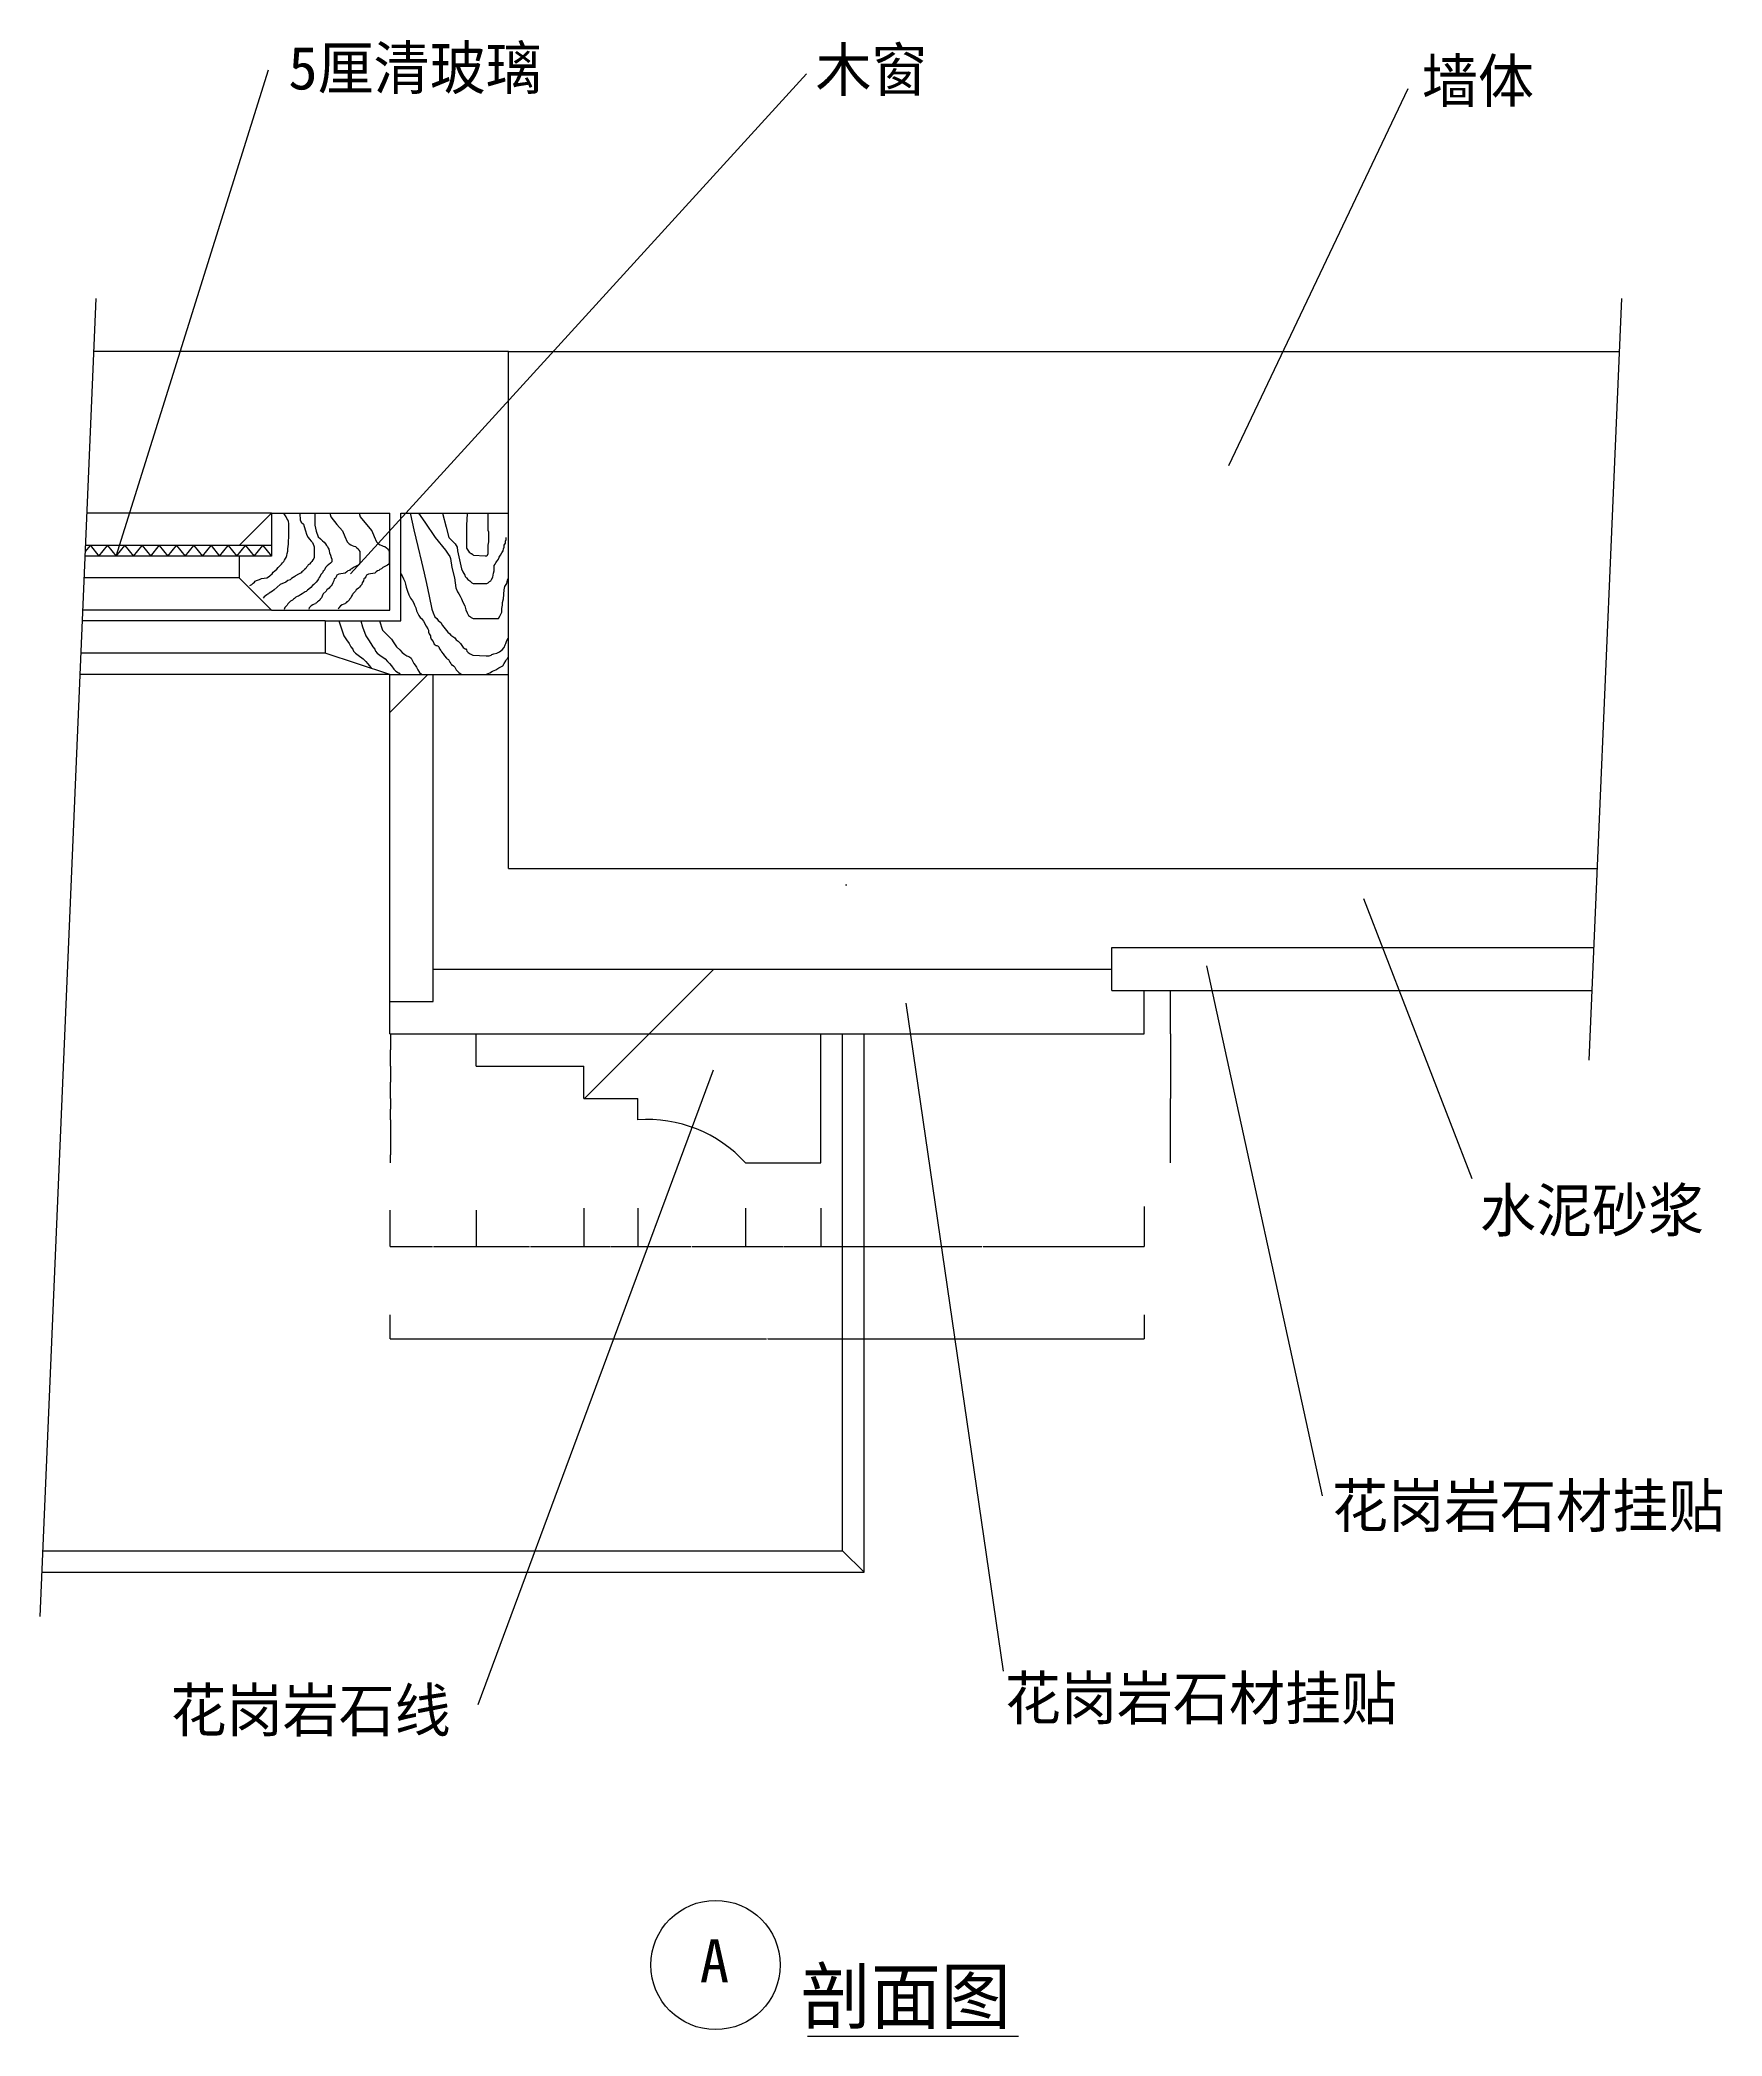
# Model space of a CAD drawing. Header units: metres. Extents: x 150 to 9015, y 196 to 11797.
# Drawn here: x 5091 to 8994, y 6872 to 11505 of the extents above; entities that cross this region are included whole.
import ezdxf

# ---------------------------------------------------------------- set-up
doc = ezdxf.new("R2010")
doc.units = ezdxf.units.M
for name, color, linetype in [('2', 2, 'Continuous'), ('3', 3, 'Continuous'), ('4', 4, 'Continuous'), ('7', 7, 'Continuous'), ('BH', 3, 'Continuous'), ('DIM', 3, 'Continuous'), ('TEXT', 3, 'Continuous')]:
    doc.layers.add(name, color=color, linetype=linetype)
doc.dimstyles.get("Standard").update_dxf_attribs({"dimtxt": 2.5, "dimasz": 2.5, "dimexe": 1.25, "dimexo": 0.625, "dimtad": 1, "dimcen": 2.5, "dimazin": 3, "dimtfac": 1, "dimtmove": 0, "dimatfit": 3})

# ---------------------------------------------------------------- blocks, each defined once
blk = doc.blocks.new('BH2')
at = {"layer": 'BH'}
blk.add_lwpolyline([(0, 32), (5, 28), (0, 24), (5, 20), (0, 16), (5, 12), (0, 8), (5, 4), (0, 0)], dxfattribs=at)
blk = doc.blocks.new('*D36')
for p, q in [((6903.38, 8793.66), (6903.38, 8704.9)), ((7653.38, 8797.86), (7653.38, 8704.9)), ((6903.63, 8704.9), (7276.88, 8704.9)), ((7279.88, 8704.9), (7653.13, 8704.9))]:
    blk.add_line(p, q)
at = {"layer": 'Defpoints'}
for p in [(6903.38, 8793.66), (7653.38, 8797.86), (6903.38, 8704.9)]:
    blk.add_point(p, dxfattribs=at)
at = {"layer": 'DIM', "insert": (7278.38, 8704.9), "char_height": 1, "attachment_point": 5}
blk.add_mtext('150', dxfattribs=at)
blk = doc.blocks.new('*D37')
for p, q in [((5903.38, 8546.8), (5903.38, 8490.75)), ((7653.38, 8546.8), (7653.38, 8490.75)), ((5903.63, 8490.75), (6776.88, 8490.75)), ((6779.88, 8490.75), (7653.13, 8490.75))]:
    blk.add_line(p, q)
at = {"layer": 'Defpoints'}
for p in [(5903.38, 8546.8), (7653.38, 8546.8), (5903.38, 8490.75)]:
    blk.add_point(p, dxfattribs=at)
at = {"layer": 'DIM', "insert": (6778.38, 8490.75), "char_height": 1, "attachment_point": 5}
blk.add_mtext('350', dxfattribs=at)
blk = doc.blocks.new('*D38')
for p, q in [((5904.38, 8998.89), (5904.38, 8918.06)), ((5904.13, 8918.06), (5903.88, 8918.06)), ((5904.38, 8898.89), (5904.38, 8918.06)), ((5904.38, 8918.06), (5904.38, 8918.06)), ((5904.63, 8918.06), (5904.88, 8918.06))]:
    blk.add_line(p, q)
at = {"layer": 'Defpoints'}
for p in [(5904.38, 8998.89), (5904.38, 8918.06), (5904.38, 8898.89)]:
    blk.add_point(p, dxfattribs=at)
at = {"layer": 'DIM', "insert": (5904.38, 8919.185), "char_height": 1, "attachment_point": 5}
blk.add_mtext('20', dxfattribs=at)
blk = doc.blocks.new('*D39')
for p, q in [((5904.38, 9048.89), (5904.38, 9023.89)), ((5904.13, 9023.89), (5903.88, 9023.89)), ((5904.38, 8998.89), (5904.38, 9023.89)), ((5904.38, 9023.89), (5904.38, 9023.89)), ((5904.63, 9023.89), (5904.88, 9023.89))]:
    blk.add_line(p, q)
at = {"layer": 'Defpoints'}
for p in [(5904.38, 9048.89), (5904.38, 9023.89), (5904.38, 8998.89)]:
    blk.add_point(p, dxfattribs=at)
at = {"layer": 'DIM', "insert": (5904.38, 9025.015), "char_height": 1, "attachment_point": 5}
blk.add_mtext('10', dxfattribs=at)
blk = doc.blocks.new('*D69')
for p, q in [((6103.38, 8789.46), (6103.38, 8704.9)), ((6353.38, 8793.66), (6353.38, 8704.9)), ((6103.63, 8704.9), (6227.38, 8704.9)), ((6229.38, 8704.9), (6353.13, 8704.9))]:
    blk.add_line(p, q)
at = {"layer": 'Defpoints'}
for p in [(6103.38, 8789.46), (6353.38, 8793.66), (6103.38, 8704.9)]:
    blk.add_point(p, dxfattribs=at)
at = {"layer": 'DIM', "insert": (6228.38, 8704.9), "char_height": 1, "attachment_point": 5}
blk.add_mtext('50', dxfattribs=at)
blk = doc.blocks.new('*D70')
for p, q in [((6353.38, 8793.66), (6353.38, 8704.9)), ((6478.38, 8793.66), (6478.38, 8704.9)), ((6353.63, 8704.9), (6414.88, 8704.9)), ((6416.88, 8704.9), (6478.13, 8704.9))]:
    blk.add_line(p, q)
at = {"layer": 'Defpoints'}
for p in [(6353.38, 8793.66), (6478.38, 8793.66), (6353.38, 8704.9)]:
    blk.add_point(p, dxfattribs=at)
at = {"layer": 'DIM', "insert": (6415.88, 8704.9), "char_height": 1, "attachment_point": 5}
blk.add_mtext('25', dxfattribs=at)
blk = doc.blocks.new('*D75')
for p, q in [((5903.38, 8789.46), (5903.38, 8704.9)), ((6103.38, 8789.46), (6103.38, 8704.9)), ((5903.63, 8704.9), (6002.38, 8704.9)), ((6004.38, 8704.9), (6103.13, 8704.9))]:
    blk.add_line(p, q)
at = {"layer": 'Defpoints'}
for p in [(5903.38, 8789.46), (6103.38, 8789.46), (5903.38, 8704.9)]:
    blk.add_point(p, dxfattribs=at)
at = {"layer": 'DIM', "insert": (6003.38, 8704.9), "char_height": 1, "attachment_point": 5}
blk.add_mtext('40', dxfattribs=at)
blk = doc.blocks.new('*D76')
for p, q in [((6728.38, 8793.66), (6728.38, 8704.9)), ((6903.38, 8793.66), (6903.38, 8704.9)), ((6728.63, 8704.9), (6814.88, 8704.9)), ((6816.88, 8704.9), (6903.13, 8704.9))]:
    blk.add_line(p, q)
at = {"layer": 'Defpoints'}
for p in [(6728.38, 8793.66), (6903.38, 8793.66), (6728.38, 8704.9)]:
    blk.add_point(p, dxfattribs=at)
at = {"layer": 'DIM', "insert": (6815.88, 8704.9), "char_height": 1, "attachment_point": 5}
blk.add_mtext('35', dxfattribs=at)
blk = doc.blocks.new('*D77')
for p, q in [((6478.38, 8793.66), (6478.38, 8704.9)), ((6728.38, 8793.66), (6728.38, 8704.9)), ((6478.63, 8704.9), (6602.38, 8704.9)), ((6604.38, 8704.9), (6728.13, 8704.9))]:
    blk.add_line(p, q)
at = {"layer": 'Defpoints'}
for p in [(6478.38, 8793.66), (6728.38, 8793.66), (6478.38, 8704.9)]:
    blk.add_point(p, dxfattribs=at)
at = {"layer": 'DIM', "insert": (6603.38, 8704.9), "char_height": 1, "attachment_point": 5}
blk.add_mtext('50', dxfattribs=at)
blk = doc.blocks.new('*D78')
for p, q in [((5904.38, 9198.89), (5904.38, 9161.39)), ((5904.13, 9161.39), (5903.88, 9161.39)), ((5904.38, 9123.89), (5904.38, 9161.39)), ((5904.38, 9161.39), (5904.38, 9161.39)), ((5904.63, 9161.39), (5904.88, 9161.39))]:
    blk.add_line(p, q)
at = {"layer": 'Defpoints'}
for p in [(5904.38, 9198.89), (5904.38, 9161.39), (5904.38, 9123.89)]:
    blk.add_point(p, dxfattribs=at)
at = {"layer": 'DIM', "insert": (5904.38, 9162.515), "char_height": 1, "attachment_point": 5}
blk.add_mtext('15', dxfattribs=at)
blk = doc.blocks.new('*D79')
for p, q in [((5904.13, 9086.39), (5903.88, 9086.39)), ((5904.38, 9123.89), (5904.38, 9086.39)), ((5904.38, 9048.89), (5904.38, 9086.39)), ((5904.38, 9086.39), (5904.38, 9086.39)), ((5904.63, 9086.39), (5904.88, 9086.39))]:
    blk.add_line(p, q)
at = {"layer": 'Defpoints'}
for p in [(5904.38, 9123.89), (5904.38, 9086.39), (5904.38, 9048.89)]:
    blk.add_point(p, dxfattribs=at)
at = {"layer": 'DIM', "insert": (5904.38, 9087.515), "char_height": 1, "attachment_point": 5}
blk.add_mtext('15', dxfattribs=at)
blk = doc.blocks.new('*D80')
for p, q in [((7714.02, 9198.89), (7714.02, 9048.89)), ((7713.77, 9048.89), (7713.52, 9048.89)), ((7714.02, 8898.89), (7714.02, 9048.89)), ((7714.02, 9048.89), (7714.02, 9048.89)), ((7714.27, 9048.89), (7714.52, 9048.89))]:
    blk.add_line(p, q)
at = {"layer": 'Defpoints'}
for p in [(7714.02, 9198.89), (7714.02, 9048.89), (7714.02, 8898.89)]:
    blk.add_point(p, dxfattribs=at)
at = {"layer": 'DIM', "insert": (7714.02, 9050.015), "char_height": 1, "attachment_point": 5}
blk.add_mtext('60', dxfattribs=at)
blk = doc.blocks.new('*D81')
for p, q in [((7713.82, 9298.89), (7713.82, 9248.89)), ((7713.57, 9248.89), (7713.32, 9248.89)), ((7714.02, 9248.89), (7713.82, 9248.89)), ((7714.02, 9198.89), (7714.02, 9248.89)), ((7714.27, 9248.89), (7714.52, 9248.89))]:
    blk.add_line(p, q)
at = {"layer": 'Defpoints'}
for p in [(7713.82, 9298.89), (7714.02, 9248.89), (7714.02, 9198.89)]:
    blk.add_point(p, dxfattribs=at)
at = {"layer": 'DIM', "insert": (7713.92, 9247.765), "char_height": 1, "attachment_point": 5}
blk.add_mtext('20', dxfattribs=at)

msp = doc.modelspace()

# ---------------------------------------------------------------- hatches: boundary and pattern name
at = {"layer": 'BH'}
h = msp.add_hatch(dxfattribs=at)
h.set_pattern_fill('ANSI31', scale=1500)
h.paths.add_polyline_path([(8755.14, 10782.22), (6178.38, 10782.22), (6178.38, 9582.22), (8704.14, 9582.22)])
h = msp.add_hatch(dxfattribs=at)
h.set_pattern_fill('ANSI33', scale=300)
h.paths.add_polyline_path([(7653.38, 9198.89), (7653.38, 9298.89), (7578.38, 9298.89), (7578.38, 9348.89), (5903.38, 9348.89), (5903.38, 9198.89)])
h.paths.add_polyline_path([(6103.38, 9198.89), (6103.38, 9123.89), (6353.38, 9123.89), (6353.38, 9048.89), (6478.38, 9048.89), (6478.38, 8998.89, -0.23), (6728.38, 8898.89), (6903.38, 8898.89), (6903.38, 9198.89)])
h.paths.add_polyline_path([(7578.38, 9398.89), (7578.38, 9298.89), (8692.1, 9298.89), (8696.35, 9398.89)])
h.paths.add_polyline_path([(6003.38, 10032.22), (5903.38, 10032.22), (5903.38, 9348.89), (6003.38, 9348.89)])
h = msp.add_hatch(dxfattribs=at)
h.set_pattern_fill('AR-CONC', scale=15)
h.paths.add_polyline_path([(6178.38, 9582.22), (6178.38, 10032.22), (6003.38, 10032.22), (6003.38, 9348.89), (7578.38, 9348.89), (7578.38, 9398.89), (8696.35, 9398.89), (8704.14, 9582.22)])

# ---------------------------------------------------------------- linework, layer by layer
at = {"layer": '2'}
for p, q in [((6178.38, 10782.22), (8755.14, 10782.22)), ((6178.38, 9582.22), (6178.38, 10782.22)), ((6178.38, 9582.22), (8704.14, 9582.22))]:
    msp.add_line(p, q, dxfattribs=at)
at = {"layer": '3'}
for p, q in [((5221.4, 10905.28), (5091.41, 7846.51)), ((8760.37, 10905.28), (8685.24, 9137.57)), ((5658.08, 10405.73), (5656.59, 10407.22)), ((5659.89, 10403.01), (5658.08, 10405.73)), ((5662.62, 10398.48), (5659.89, 10403.01)), ((5664.43, 10394.86), (5662.62, 10398.48)), ((5666.25, 10391.23), (5664.43, 10394.86)), ((5668.06, 10387.61), (5666.25, 10391.23)), ((5668.97, 10383.07), (5668.06, 10387.61)), ((5668.97, 10353.16), (5668.97, 10383.07)), ((5694.38, 10407.22), (5694.38, 10405.73)), ((5694.38, 10405.73), (5695.29, 10391.23)), ((5695.29, 10391.23), (5697.1, 10385.79)), ((5697.1, 10385.79), (5702.55, 10381.26)), ((5702.55, 10381.26), (5707.09, 10368.57)), ((5728.87, 10407.22), (5728.87, 10379.45)), ((5728.87, 10379.45), (5732.5, 10364.95)), ((5763.89, 10407.22), (5766.08, 10398.48)), ((5766.08, 10398.48), (5780.6, 10380.36)), ((5780.6, 10380.36), (5793.31, 10365.85)), ((5832.28, 10407.22), (5834.47, 10398.48)), ((5834.47, 10398.48), (5848.99, 10380.36)), ((5848.99, 10380.36), (5861.7, 10365.85)), ((5950.77, 10407.22), (5951.42, 10404.19)), ((5951.42, 10404.19), (5958.85, 10368.57)), ((5969.53, 10407.22), (5984.71, 10386.38)), ((5984.71, 10386.38), (6008.49, 10350.76)), ((6025.56, 10407.22), (6033.75, 10374.51)), ((6082.79, 10405.67), (6081.3, 10378.96)), ((6081.3, 10378.96), (6081.3, 10325.53)), ((6082.9, 10407.22), (6082.79, 10405.67)), ((6131.57, 10367.09), (6131.57, 10407.22)), ((5667.16, 10329.6), (5668.06, 10335.04)), ((5668.06, 10340.48), (5668.97, 10353.16)), ((5668.06, 10335.04), (5668.06, 10340.48)), ((5707.09, 10368.57), (5710.72, 10355.88)), ((5710.72, 10355.88), (5713.44, 10350.45)), ((5713.44, 10350.45), (5717.07, 10346.82)), ((5717.07, 10346.82), (5720.7, 10342.29)), ((5720.7, 10342.29), (5723.42, 10338.66)), ((5723.42, 10338.66), (5725.24, 10335.04)), ((5725.24, 10335.04), (5727.05, 10331.41)), ((5732.5, 10364.95), (5737.04, 10352.26)), ((5737.04, 10352.26), (5742.48, 10347.73)), ((5742.48, 10347.73), (5747.02, 10343.2)), ((5747.02, 10343.2), (5750.65, 10339.57)), ((5750.65, 10339.57), (5754.28, 10335.94)), ((5754.28, 10335.94), (5756.1, 10332.32)), ((5756.1, 10332.32), (5758.82, 10329.6)), ((5793.31, 10365.85), (5798.75, 10353.16)), ((5798.75, 10353.16), (5804.2, 10340.48)), ((5804.2, 10340.48), (5808.73, 10335.94)), ((5808.73, 10335.94), (5812.36, 10333.23)), ((5812.36, 10333.23), (5815.99, 10332.32)), ((5815.99, 10332.32), (5819.62, 10330.51)), ((5861.7, 10365.85), (5867.14, 10353.16)), ((5867.14, 10353.16), (5872.59, 10340.48)), ((5872.59, 10340.48), (5877.13, 10335.94)), ((5877.13, 10335.94), (5880.76, 10333.23)), ((5880.76, 10333.23), (5884.39, 10332.32)), ((5884.39, 10332.32), (5888.02, 10330.51)), ((5958.85, 10368.57), (5967.77, 10329.98)), ((6008.49, 10350.76), (6032.26, 10321.08)), ((6033.75, 10374.51), (6039.69, 10350.76)), ((6039.69, 10350.76), (6048.61, 10341.86)), ((6048.61, 10341.86), (6054.55, 10335.92)), ((6054.55, 10335.92), (6059.01, 10328.5)), ((6133.05, 10362.64), (6131.57, 10367.09)), ((6131.57, 10332.95), (6133.05, 10340.37)), ((6131.57, 10313.66), (6131.57, 10332.95)), ((6133.05, 10340.37), (6133.05, 10362.64)), ((6168.72, 10332.95), (6171.69, 10337.41)), ((6168.72, 10328.5), (6168.72, 10332.95)), ((6171.69, 10341.86), (6173.18, 10346.31)), ((6171.69, 10337.41), (6171.69, 10341.86)), ((6173.18, 10346.31), (6173.18, 10350.76)), ((5644.47, 10280.66), (5648.1, 10285.19)), ((5648.1, 10285.19), (5651.73, 10288.81)), ((5651.73, 10288.81), (5654.45, 10291.53)), ((5654.45, 10291.53), (5655.36, 10293.35)), ((5655.36, 10293.35), (5657.17, 10295.16)), ((5657.17, 10295.16), (5658.99, 10297.88)), ((5658.99, 10297.88), (5660.8, 10301.5)), ((5660.8, 10301.5), (5662.62, 10304.22)), ((5662.62, 10304.22), (5664.43, 10308.75)), ((5664.43, 10308.75), (5665.34, 10313.29)), ((5665.34, 10313.29), (5666.25, 10318.72)), ((5666.25, 10324.16), (5667.16, 10329.6)), ((5666.25, 10318.72), (5666.25, 10324.16)), ((5713.44, 10287), (5712.53, 10284.28)), ((5717.07, 10288.81), (5713.44, 10287)), ((5719.79, 10292.44), (5717.07, 10288.81)), ((5722.52, 10295.16), (5719.79, 10292.44)), ((5724.33, 10298.78), (5722.52, 10295.16)), ((5727.05, 10301.5), (5724.33, 10298.78)), ((5727.05, 10331.41), (5727.96, 10328.69)), ((5727.96, 10304.22), (5727.05, 10301.5)), ((5727.96, 10328.69), (5727.96, 10304.22)), ((5757.91, 10285.19), (5756.1, 10283.38)), ((5761.54, 10287.91), (5757.91, 10285.19)), ((5758.82, 10329.6), (5759.73, 10325.97)), ((5759.73, 10325.97), (5761.54, 10323.26)), ((5761.54, 10323.26), (5762.45, 10319.63)), ((5765.17, 10290.63), (5761.54, 10287.91)), ((5762.45, 10319.63), (5763.36, 10315.1)), ((5763.36, 10315.1), (5765.17, 10309.66)), ((5765.17, 10309.66), (5766.99, 10304.22)), ((5768.8, 10294.25), (5765.17, 10290.63)), ((5766.99, 10304.22), (5768.8, 10300.6)), ((5768.8, 10300.6), (5768.8, 10294.25)), ((5829.61, 10286.1), (5818.72, 10280.66)), ((5819.62, 10330.51), (5823.25, 10329.6)), ((5823.25, 10329.6), (5826.88, 10326.88)), ((5826.88, 10326.88), (5829.61, 10324.16)), ((5829.61, 10324.16), (5831.42, 10321.44)), ((5832.33, 10288.81), (5829.61, 10286.1)), ((5831.42, 10321.44), (5833.24, 10317.82)), ((5833.24, 10290.63), (5832.33, 10288.81)), ((5833.24, 10317.82), (5833.24, 10290.63)), ((5898, 10286.1), (5887.11, 10280.66)), ((5888.02, 10330.51), (5891.65, 10329.6)), ((5891.65, 10329.6), (5895.28, 10326.88)), ((5895.28, 10326.88), (5898, 10324.16)), ((5898, 10324.16), (5899.81, 10321.44)), ((5900.72, 10288.81), (5898, 10286.1)), ((5899.81, 10321.44), (5901.63, 10317.82)), ((5901.63, 10290.63), (5900.72, 10288.81)), ((5901.63, 10317.82), (5901.63, 10290.63)), ((5967.77, 10329.98), (5976.68, 10294.37)), ((5976.68, 10294.37), (5982.63, 10267.65)), ((6032.26, 10321.08), (6038.21, 10312.17)), ((6038.21, 10312.17), (6042.67, 10306.24)), ((6042.67, 10306.24), (6044.15, 10301.79)), ((6044.15, 10301.79), (6047.12, 10281.01)), ((6059.01, 10328.5), (6060.5, 10319.6)), ((6060.5, 10319.6), (6064.96, 10298.82)), ((6064.96, 10298.82), (6069.42, 10278.04)), ((6081.3, 10325.53), (6084.28, 10321.08)), ((6084.28, 10321.08), (6087.25, 10316.63)), ((6087.25, 10316.63), (6091.71, 10313.66)), ((6091.71, 10313.66), (6093.19, 10313.66)), ((6093.19, 10313.66), (6093.19, 10312.17)), ((6093.19, 10312.17), (6096.17, 10310.69)), ((6096.17, 10310.69), (6097.65, 10309.21)), ((6097.65, 10309.21), (6124.14, 10307.72)), ((6124.14, 10307.72), (6128.6, 10307.72)), ((6128.6, 10307.72), (6130.08, 10309.21)), ((6130.08, 10309.21), (6131.57, 10313.66)), ((6144.94, 10285.46), (6147.92, 10288.43)), ((6144.94, 10273.59), (6144.94, 10285.46)), ((6147.92, 10288.43), (6149.4, 10291.4)), ((6149.4, 10291.4), (6150.89, 10294.37)), ((6150.89, 10294.37), (6155.35, 10300.3)), ((6155.35, 10300.3), (6156.83, 10304.75)), ((6156.83, 10304.75), (6159.81, 10309.21)), ((6159.81, 10309.21), (6162.78, 10315.14)), ((6162.78, 10315.14), (6165.75, 10319.6)), ((6165.75, 10319.6), (6167.24, 10324.05)), ((6167.24, 10324.05), (6168.72, 10328.5)), ((5553.38, 10257.22), (5193.86, 10257.22)), ((5578.21, 10238.97), (5582.75, 10241.69)), ((5582.75, 10241.69), (5586.38, 10244.4)), ((5586.38, 10244.4), (5589.11, 10247.12)), ((5589.11, 10247.12), (5590.92, 10248.94)), ((5590.92, 10248.94), (5593.64, 10250.75)), ((5593.64, 10250.75), (5596.37, 10251.65)), ((5596.37, 10251.65), (5600.9, 10253.47)), ((5600.9, 10253.47), (5605.44, 10255.28)), ((5605.44, 10255.28), (5618.15, 10257.09)), ((5618.15, 10257.09), (5621.78, 10258.91)), ((5621.78, 10258.91), (5624.5, 10261.62)), ((5624.5, 10261.62), (5626.32, 10263.44)), ((5626.32, 10263.44), (5629.95, 10266.16)), ((5629.95, 10266.16), (5632.67, 10269.78)), ((5632.67, 10269.78), (5636.3, 10273.41)), ((5649, 10241.69), (5634.48, 10229)), ((5636.3, 10273.41), (5640.84, 10277.03)), ((5640.84, 10277.03), (5644.47, 10280.66)), ((5661.71, 10247.12), (5649, 10241.69)), ((5666.25, 10250.75), (5661.71, 10247.12)), ((5671.69, 10252.56), (5666.25, 10250.75)), ((5675.32, 10255.28), (5671.69, 10252.56)), ((5678.95, 10258), (5675.32, 10255.28)), ((5682.58, 10259.81), (5678.95, 10258)), ((5684.4, 10261.62), (5682.58, 10259.81)), ((5691.66, 10265.25), (5684.4, 10261.62)), ((5697.1, 10268.88), (5691.66, 10265.25)), ((5698.92, 10270.69), (5697.1, 10268.88)), ((5701.64, 10272.5), (5698.92, 10270.69)), ((5702.55, 10274.31), (5701.64, 10272.5)), ((5705.27, 10276.13), (5702.55, 10274.31)), ((5708, 10278.85), (5705.27, 10276.13)), ((5709.81, 10281.56), (5708, 10278.85)), ((5712.53, 10284.28), (5709.81, 10281.56)), ((5723.42, 10238.97), (5719.79, 10234.43)), ((5727.05, 10241.69), (5723.42, 10238.97)), ((5729.78, 10244.4), (5727.05, 10241.69)), ((5732.5, 10247.12), (5729.78, 10244.4)), ((5735.22, 10250.75), (5732.5, 10247.12)), ((5737.94, 10254.37), (5735.22, 10250.75)), ((5738.85, 10258), (5737.94, 10254.37)), ((5741.57, 10260.72), (5738.85, 10258)), ((5743.39, 10264.34), (5741.57, 10260.72)), ((5747.02, 10268.88), (5743.39, 10264.34)), ((5748.84, 10272.5), (5747.02, 10268.88)), ((5750.65, 10274.31), (5748.84, 10272.5)), ((5752.47, 10277.03), (5750.65, 10274.31)), ((5754.28, 10280.66), (5752.47, 10277.03)), ((5756.1, 10283.38), (5754.28, 10280.66)), ((5769.71, 10241.69), (5766.99, 10238.06)), ((5770.62, 10245.31), (5769.71, 10241.69)), ((5773.34, 10249.84), (5770.62, 10245.31)), ((5774.25, 10254.37), (5773.34, 10249.84)), ((5776.97, 10256.19), (5774.25, 10254.37)), ((5778.78, 10258.91), (5776.97, 10256.19)), ((5779.69, 10261.62), (5778.78, 10258.91)), ((5780.6, 10263.44), (5779.69, 10261.62)), ((5785.14, 10265.25), (5780.6, 10263.44)), ((5799.66, 10267.97), (5785.14, 10265.25)), ((5803.29, 10270.69), (5799.66, 10267.97)), ((5806.01, 10273.41), (5803.29, 10270.69)), ((5809.64, 10274.31), (5806.01, 10273.41)), ((5811.46, 10276.13), (5809.64, 10274.31)), ((5815.09, 10277.94), (5811.46, 10276.13)), ((5818.72, 10280.66), (5815.09, 10277.94)), ((5838.1, 10241.69), (5835.38, 10238.06)), ((5839.01, 10245.31), (5838.1, 10241.69)), ((5841.73, 10249.84), (5839.01, 10245.31)), ((5842.64, 10254.37), (5841.73, 10249.84)), ((5845.36, 10256.19), (5842.64, 10254.37)), ((5847.18, 10258.91), (5845.36, 10256.19)), ((5848.08, 10261.62), (5847.18, 10258.91)), ((5848.99, 10263.44), (5848.08, 10261.62)), ((5853.53, 10265.25), (5848.99, 10263.44)), ((5868.05, 10267.97), (5853.53, 10265.25)), ((5871.68, 10270.69), (5868.05, 10267.97)), ((5874.4, 10273.41), (5871.68, 10270.69)), ((5878.03, 10274.31), (5874.4, 10273.41)), ((5879.85, 10276.13), (5878.03, 10274.31)), ((5883.48, 10277.94), (5879.85, 10276.13)), ((5887.11, 10280.66), (5883.48, 10277.94)), ((5928.38, 10266.36), (5932.1, 10261.71)), ((5932.1, 10261.71), (5935.07, 10254.29)), ((5935.07, 10254.29), (5938.04, 10248.36)), ((5938.04, 10248.36), (5939.53, 10242.42)), ((5939.53, 10242.42), (5941.02, 10235)), ((5982.63, 10267.65), (5988.57, 10243.91)), ((5988.57, 10243.91), (5994.52, 10214.22)), ((6047.12, 10281.01), (6053.07, 10257.26)), ((6053.07, 10257.26), (6056.04, 10233.52)), ((6069.42, 10278.04), (6072.39, 10270.62)), ((6072.39, 10270.62), (6076.85, 10263.2)), ((6076.85, 10263.2), (6078.33, 10260.23)), ((6078.33, 10260.23), (6081.3, 10257.26)), ((6081.3, 10257.26), (6084.28, 10252.81)), ((6084.28, 10252.81), (6088.74, 10249.84)), ((6088.74, 10249.84), (6093.19, 10245.39)), ((6093.19, 10245.39), (6096.17, 10243.91)), ((6096.17, 10243.91), (6128.6, 10243.91)), ((6128.6, 10243.91), (6131.57, 10245.39)), ((6131.57, 10245.39), (6134.54, 10248.36)), ((6134.54, 10248.36), (6137.51, 10249.84)), ((6137.51, 10249.84), (6139, 10252.81)), ((6139, 10252.81), (6141.97, 10258.75)), ((6141.97, 10258.75), (6143.46, 10267.65)), ((6143.46, 10267.65), (6144.94, 10273.59)), ((6170.21, 10236.48), (6174.67, 10243.91)), ((6174.67, 10243.91), (6176.15, 10251.33)), ((6176.15, 10251.33), (6178.38, 10255.77)), ((5611.79, 10212.68), (5609.07, 10209.96)), ((5614.52, 10215.4), (5611.79, 10212.68)), ((5618.15, 10217.21), (5614.52, 10215.4)), ((5619.96, 10219.03), (5618.15, 10217.21)), ((5621.78, 10219.93), (5619.96, 10219.03)), ((5623.59, 10221.75), (5621.78, 10219.93)), ((5627.22, 10223.56), (5623.59, 10221.75)), ((5630.85, 10226.28), (5627.22, 10223.56)), ((5634.48, 10229), (5630.85, 10226.28)), ((5665.34, 10193.65), (5659.89, 10188.21)), ((5666.25, 10196.37), (5665.34, 10193.65)), ((5668.97, 10199.09), (5666.25, 10196.37)), ((5672.6, 10202.71), (5668.97, 10199.09)), ((5677.14, 10205.43), (5672.6, 10202.71)), ((5679.86, 10207.24), (5677.14, 10205.43)), ((5681.68, 10209.06), (5679.86, 10207.24)), ((5685.31, 10211.78), (5681.68, 10209.06)), ((5688.03, 10213.59), (5685.31, 10211.78)), ((5691.66, 10214.5), (5688.03, 10213.59)), ((5696.2, 10217.21), (5691.66, 10214.5)), ((5699.83, 10219.93), (5696.2, 10217.21)), ((5704.36, 10222.65), (5699.83, 10219.93)), ((5707.09, 10224.46), (5704.36, 10222.65)), ((5708.9, 10225.37), (5707.09, 10224.46)), ((5712.53, 10228.09), (5708.9, 10225.37)), ((5715.26, 10230.81), (5712.53, 10228.09)), ((5719.79, 10234.43), (5715.26, 10230.81)), ((5724.33, 10194.56), (5720.7, 10191.84)), ((5727.96, 10195.46), (5724.33, 10194.56)), ((5730.68, 10196.37), (5727.96, 10195.46)), ((5731.59, 10198.18), (5730.68, 10196.37)), ((5733.41, 10199.09), (5731.59, 10198.18)), ((5735.22, 10200.9), (5733.41, 10199.09)), ((5737.94, 10202.71), (5735.22, 10200.9)), ((5740.67, 10205.43), (5737.94, 10202.71)), ((5741.57, 10207.24), (5740.67, 10205.43)), ((5744.3, 10210.87), (5741.57, 10207.24)), ((5746.11, 10214.5), (5744.3, 10210.87)), ((5747.93, 10218.12), (5746.11, 10214.5)), ((5748.84, 10219.93), (5747.93, 10218.12)), ((5755.19, 10226.28), (5748.84, 10219.93)), ((5757, 10229), (5755.19, 10226.28)), ((5762.45, 10232.62), (5757, 10229)), ((5764.26, 10235.34), (5762.45, 10232.62)), ((5766.99, 10238.06), (5764.26, 10235.34)), ((5792.72, 10194.56), (5789.09, 10191.84)), ((5796.35, 10195.46), (5792.72, 10194.56)), ((5799.08, 10196.37), (5796.35, 10195.46)), ((5799.98, 10198.18), (5799.08, 10196.37)), ((5801.8, 10199.09), (5799.98, 10198.18)), ((5803.61, 10200.9), (5801.8, 10199.09)), ((5806.34, 10202.71), (5803.61, 10200.9)), ((5809.06, 10205.43), (5806.34, 10202.71)), ((5809.97, 10207.24), (5809.06, 10205.43)), ((5812.69, 10210.87), (5809.97, 10207.24)), ((5814.5, 10214.5), (5812.69, 10210.87)), ((5816.32, 10218.12), (5814.5, 10214.5)), ((5817.23, 10219.93), (5816.32, 10218.12)), ((5823.58, 10226.28), (5817.23, 10219.93)), ((5825.4, 10229), (5823.58, 10226.28)), ((5830.84, 10232.62), (5825.4, 10229)), ((5832.66, 10235.34), (5830.84, 10232.62)), ((5835.38, 10238.06), (5832.66, 10235.34)), ((5941.02, 10235), (5943.99, 10226.1)), ((5943.99, 10226.1), (5946.96, 10217.19)), ((5946.96, 10217.19), (5951.42, 10209.77)), ((5951.42, 10209.77), (5955.88, 10203.83)), ((5955.88, 10203.83), (5958.85, 10197.9)), ((5958.85, 10197.9), (5960.34, 10193.45)), ((5960.34, 10193.45), (5963.31, 10187.51)), ((5994.52, 10214.22), (6000.46, 10184.54)), ((6056.04, 10233.52), (6060.5, 10224.61)), ((6060.5, 10224.61), (6063.47, 10220.16)), ((6063.47, 10220.16), (6066.44, 10214.22)), ((6066.44, 10214.22), (6069.42, 10208.29)), ((6069.42, 10208.29), (6072.39, 10200.87)), ((6072.39, 10200.87), (6076.85, 10191.96)), ((6162.78, 10186.02), (6164.26, 10193.45)), ((6164.26, 10199.38), (6167.24, 10208.29)), ((6164.26, 10193.45), (6164.26, 10199.38)), ((6167.24, 10208.29), (6168.72, 10229.06)), ((6168.72, 10229.06), (6170.21, 10236.48)), ((5659.89, 10188.21), (5658.08, 10183.68)), ((5716.16, 10187.3), (5715.26, 10184.59)), ((5720.7, 10191.84), (5716.16, 10187.3)), ((5784.56, 10187.3), (5783.65, 10184.59)), ((5789.09, 10191.84), (5784.56, 10187.3)), ((5785.14, 10157.22), (5789.22, 10142.99)), ((5835.89, 10157.22), (5839.96, 10142.99)), ((5879.25, 10157.22), (5886.03, 10135.56)), ((5963.31, 10187.51), (5964.79, 10180.09)), ((5964.79, 10180.09), (5967.77, 10174.15)), ((5967.77, 10174.15), (5970.74, 10169.7)), ((5970.74, 10169.7), (5973.71, 10165.25)), ((5973.71, 10165.25), (5976.68, 10162.28)), ((5976.68, 10162.28), (5981.14, 10156.34)), ((5981.14, 10156.34), (5987.09, 10144.47)), ((6000.46, 10184.54), (6003.43, 10175.64)), ((6003.43, 10175.64), (6007.89, 10166.73)), ((6007.89, 10166.73), (6012.35, 10162.28)), ((6012.35, 10162.28), (6015.32, 10157.83)), ((6015.32, 10157.83), (6021.27, 10153.37)), ((6021.27, 10153.37), (6025.72, 10145.95)), ((6076.85, 10191.96), (6079.82, 10183.06)), ((6079.82, 10183.06), (6082.79, 10175.64)), ((6082.79, 10175.64), (6085.76, 10169.7)), ((6085.76, 10169.7), (6090.22, 10166.73)), ((6090.22, 10166.73), (6091.71, 10165.25)), ((6091.71, 10165.25), (6096.17, 10162.28)), ((6096.17, 10162.28), (6155.35, 10162.28)), ((6155.35, 10162.28), (6158.32, 10168.22)), ((6158.32, 10168.22), (6162.78, 10177.12)), ((6162.78, 10177.12), (6162.78, 10186.02)), ((5789.22, 10142.99), (5796.65, 10122.21)), ((5796.65, 10122.21), (5802.59, 10113.3)), ((5802.59, 10113.3), (5808.54, 10104.4)), ((5808.54, 10104.4), (5813, 10096.98)), ((5839.96, 10142.99), (5847.39, 10122.21)), ((5847.39, 10122.21), (5853.34, 10113.3)), ((5853.34, 10113.3), (5859.28, 10104.4)), ((5859.28, 10104.4), (5863.74, 10096.98)), ((5886.03, 10135.56), (5906.84, 10114.79)), ((5906.84, 10114.79), (5912.78, 10105.88)), ((5912.78, 10105.88), (5918.72, 10096.98)), ((5987.09, 10144.47), (5991.54, 10138.53)), ((5991.54, 10138.53), (5993.03, 10135.56)), ((5993.03, 10135.56), (5993.03, 10131.11)), ((5993.03, 10131.11), (5994.52, 10126.66)), ((5994.52, 10126.66), (5997.49, 10122.21)), ((5997.49, 10122.21), (5997.49, 10119.24)), ((5997.49, 10119.24), (5998.97, 10114.79)), ((5998.97, 10114.79), (6003.43, 10108.85)), ((6003.43, 10108.85), (6006.41, 10102.91)), ((6006.41, 10102.91), (6010.86, 10099.95)), ((6010.86, 10099.95), (6012.35, 10099.95)), ((6012.35, 10099.95), (6015.32, 10098.46)), ((6025.72, 10145.95), (6037.61, 10131.11)), ((6037.61, 10131.11), (6042.07, 10126.66)), ((6042.07, 10126.66), (6045.04, 10123.69)), ((6045.04, 10123.69), (6049.5, 10120.72)), ((6049.5, 10120.72), (6053.96, 10117.76)), ((6053.96, 10117.76), (6056.93, 10113.3)), ((6056.93, 10113.3), (6061.39, 10110.33)), ((6061.39, 10110.33), (6067.34, 10104.4)), ((6067.34, 10104.4), (6073.28, 10095.49)), ((6168.13, 10095.49), (6171.1, 10101.43)), ((6171.1, 10101.43), (6172.59, 10104.4)), ((6172.59, 10104.4), (6174.07, 10108.85)), ((6174.07, 10108.85), (6175.56, 10113.3)), ((6175.56, 10113.3), (6178.38, 10117.06)), ((5753.38, 10082.22), (5186.42, 10082.22)), ((5813, 10096.98), (5817.45, 10091.04)), ((5817.45, 10091.04), (5818.94, 10086.59)), ((5818.94, 10086.59), (5823.4, 10082.14)), ((5823.4, 10082.14), (5829.34, 10077.68)), ((5829.34, 10077.68), (5841.23, 10068.78)), ((5841.23, 10068.78), (5847.18, 10062.84)), ((5847.18, 10062.84), (5851.64, 10058.39)), ((5851.64, 10058.39), (5856.09, 10052.45)), ((5863.74, 10096.98), (5868.2, 10091.04)), ((5868.2, 10091.04), (5869.68, 10086.59)), ((5869.68, 10086.59), (5874.14, 10082.14)), ((5874.14, 10082.14), (5880.09, 10077.68)), ((5880.09, 10077.68), (5891.97, 10068.78)), ((5891.97, 10068.78), (5897.92, 10062.84)), ((5897.92, 10062.84), (5902.38, 10058.39)), ((5902.38, 10058.39), (5906.84, 10052.45)), ((5918.72, 10096.98), (5926.16, 10089.56)), ((5926.16, 10089.56), (5932.1, 10083.62)), ((5932.1, 10083.62), (5938.04, 10079.17)), ((5938.04, 10079.17), (5942.5, 10076.2)), ((5942.5, 10076.2), (5948.45, 10073.23)), ((5948.45, 10073.23), (5952.91, 10070.26)), ((5952.91, 10070.26), (5954.39, 10067.3)), ((5954.39, 10067.3), (5955.88, 10064.33)), ((5955.88, 10064.33), (5958.85, 10058.39)), ((5958.85, 10058.39), (5961.82, 10053.94)), ((5961.82, 10053.94), (5964.79, 10049.49)), ((6015.32, 10098.46), (6016.81, 10096.98)), ((6016.81, 10096.98), (6018.29, 10092.53)), ((6018.29, 10092.53), (6021.27, 10088.07)), ((6021.27, 10088.07), (6022.75, 10085.1)), ((6022.75, 10085.1), (6027.21, 10080.65)), ((6027.21, 10080.65), (6030.18, 10076.2)), ((6030.18, 10076.2), (6034.64, 10070.26)), ((6034.64, 10070.26), (6036.13, 10068.78)), ((6036.13, 10068.78), (6039.1, 10067.3)), ((6039.1, 10067.3), (6040.59, 10064.33)), ((6040.59, 10064.33), (6042.07, 10061.36)), ((6042.07, 10061.36), (6045.04, 10058.39)), ((6045.04, 10058.39), (6046.53, 10055.42)), ((6046.53, 10055.42), (6048.02, 10055.42)), ((6048.02, 10055.42), (6050.99, 10052.45)), ((6073.28, 10095.49), (6077.74, 10092.53)), ((6077.74, 10092.53), (6079.23, 10092.53)), ((6079.23, 10092.53), (6080.71, 10089.56)), ((6080.71, 10089.56), (6082.2, 10086.59)), ((6082.2, 10086.59), (6085.17, 10083.62)), ((6085.17, 10083.62), (6089.63, 10080.65)), ((6089.63, 10080.65), (6095.57, 10077.68)), ((6095.57, 10077.68), (6126.52, 10076.2)), ((6126.52, 10076.2), (6133.95, 10076.2)), ((6133.95, 10076.2), (6138.41, 10077.68)), ((6138.41, 10077.68), (6139.89, 10079.17)), ((6139.89, 10079.17), (6144.35, 10080.65)), ((6144.35, 10080.65), (6151.78, 10082.14)), ((6151.78, 10082.14), (6157.73, 10085.1)), ((6157.73, 10085.1), (6163.67, 10089.56)), ((6163.67, 10089.56), (6168.13, 10095.49)), ((6165.16, 10052.45), (6168.13, 10058.39)), ((6168.13, 10058.39), (6172.59, 10064.33)), ((6172.59, 10064.33), (6174.07, 10067.3)), ((6174.07, 10067.3), (6177.04, 10070.26)), ((6177.04, 10070.26), (6178.38, 10074.25)), ((5856.09, 10052.45), (5860.98, 10046.36)), ((5906.84, 10052.45), (5912.78, 10045.03)), ((5912.78, 10045.03), (5917.24, 10040.58)), ((5917.24, 10040.58), (5923.18, 10036.13)), ((5923.18, 10036.13), (5924.67, 10036.13)), ((5924.67, 10036.13), (5924.67, 10034.64)), ((5924.67, 10034.64), (5927.64, 10033.16)), ((5927.64, 10033.16), (5928.58, 10032.22)), ((5964.79, 10049.49), (5967.77, 10043.55)), ((5967.77, 10043.55), (5972.22, 10037.61)), ((5972.22, 10037.61), (5976.68, 10033.16)), ((5976.68, 10033.16), (5977.62, 10032.22)), ((6050.99, 10052.45), (6053.96, 10049.49)), ((6053.96, 10049.49), (6056.93, 10043.55)), ((6056.93, 10043.55), (6062.88, 10037.61)), ((6062.88, 10037.61), (6068.82, 10033.16)), ((6068.82, 10033.16), (6070.7, 10032.22)), ((6126.13, 10032.22), (6130.98, 10034.64)), ((6130.98, 10034.64), (6135.43, 10036.13)), ((6135.43, 10036.13), (6141.38, 10040.58)), ((6141.38, 10040.58), (6148.81, 10043.55)), ((6148.81, 10043.55), (6156.24, 10048)), ((6156.24, 10048), (6165.16, 10052.45)), ((6953.38, 7998.89), (7003.38, 7948.89))]:
    msp.add_line(p, q, dxfattribs=at)
at = {"layer": '4'}
for p, q in [((6178.38, 10782.22), (5216.17, 10782.22)), ((5553.38, 10332.22), (5628.38, 10407.22)), ((5628.38, 10407.22), (5903.38, 10407.22)), ((5628.38, 10407.22), (5628.38, 10307.22)), ((5903.38, 10182.22), (5903.38, 10407.22)), ((5928.38, 10407.22), (6178.38, 10407.22)), ((5928.38, 10157.22), (5928.38, 10407.22)), ((5553.38, 10307.22), (5553.38, 10257.22)), ((5553.38, 10257.22), (5628.38, 10182.22)), ((5628.38, 10182.22), (5903.38, 10182.22)), ((5753.38, 10157.22), (5928.38, 10157.22)), ((5753.38, 10157.22), (5753.38, 10082.22)), ((5903.38, 10032.22), (5753.38, 10082.22)), ((5903.38, 10032.22), (6178.38, 10032.22)), ((5903.38, 9198.89), (5903.38, 10032.22)), ((6003.38, 9273.89), (6003.38, 10032.22)), ((7578.38, 9398.89), (8696.35, 9398.89)), ((7578.38, 9298.89), (7578.38, 9398.89)), ((6003.38, 9348.89), (7578.38, 9348.89)), ((5903.38, 9273.89), (6003.38, 9273.89)), ((7578.38, 9298.89), (8692.1, 9298.89)), ((7653.38, 9198.89), (7653.38, 9298.89)), ((5903.38, 9198.89), (7653.38, 9198.89)), ((6103.38, 9123.89), (6103.38, 9198.89)), ((6903.38, 8898.89), (6903.38, 9198.89)), ((6953.38, 7998.89), (6953.38, 9198.89)), ((6103.38, 9123.89), (6353.38, 9123.89)), ((6353.38, 9048.89), (6353.38, 9123.89)), ((6353.38, 9048.89), (6478.38, 9048.89)), ((6478.38, 8998.89), (6478.38, 9048.89)), ((6728.38, 8898.89), (6903.38, 8898.89)), ((5097.88, 7998.89), (6953.38, 7998.89))]:
    msp.add_line(p, q, dxfattribs=at)
msp.add_arc((6501.02, 8693), 306.73, 42.16, 94.23, dxfattribs=at)
at = {"layer": '7'}
for p, q in [((5628.38, 10407.22), (5200.24, 10407.22)), ((5628.38, 10332.22), (5197.05, 10332.22)), ((5628.38, 10307.22), (5195.99, 10307.22)), ((5753.38, 10157.22), (5189.61, 10157.22)), ((5628.38, 10182.22), (5190.67, 10182.22)), ((5903.38, 10032.22), (5184.3, 10032.22)), ((7003.38, 7948.89), (7003.38, 9198.89)), ((5095.76, 7948.89), (7003.38, 7948.89))]:
    msp.add_line(p, q, dxfattribs=at)
at = {"layer": 'BH'}
msp.add_lwpolyline([(5197.05, 10318.06), (5208.38, 10332.22), (5228.38, 10307.22), (5248.38, 10332.22), (5268.38, 10307.22), (5288.38, 10332.22), (5308.38, 10307.22)], dxfattribs=at)
at = {"layer": 'TEXT'}
msp.add_line((6871.81, 6872.47), (7361.6, 6872.47), dxfattribs=at)
msp.add_circle((6658.84, 7037.47), 150, dxfattribs=at)

# ---------------------------------------------------------------- block references
at = {"layer": '3', "xscale": 5, "yscale": 5, "zscale": 5, "rotation": 90}
for p in [(5468.38, 10307.22), (5628.38, 10307.22)]:
    msp.add_blockref('BH2', p, dxfattribs=at)

# ---------------------------------------------------------------- texts
at = {"layer": 'TEXT'}
for s, height, p in [('5厘清玻璃', 100, (5667.61, 11390.43)), ('木窗', 100, (6890.64, 11386.28)), ('墙体', 100, (8297.63, 11360.25)), ('水泥砂浆', 100, (8432.18, 8739.09)), ('花岗岩石材挂贴', 100, (8089.2, 8053.25)), ('花岗岩石线', 100, (5394.36, 7578.8)), ('花岗岩石材挂贴', 100, (7330, 7606.75)), ('A', 100, (6622.27, 6997.25)), ('剖面图', 125, (6856.48, 6902.36))]:
    msp.add_text(s, height=height, dxfattribs=at).set_placement(p)

# ---------------------------------------------------------------- dimensions: what is measured, and where the dimension line sits
at = {"layer": 'DIM'}
for base, p1, p2, text, picture, middle in [((7714.02, 9248.89), (7714.02, 9198.89), (7713.82, 9298.89), '20', '*D81', (7713.92, 9247.765)), ((5904.38, 9161.39), (5904.38, 9123.89), (5904.38, 9198.89), '15', '*D78', (5904.38, 9162.515)), ((7714.02, 9048.89), (7714.02, 8898.89), (7714.02, 9198.89), '60', '*D80', (7714.02, 9050.015)), ((5904.38, 9086.39), (5904.38, 9048.89), (5904.38, 9123.89), '15', '*D79', (5904.38, 9087.515)), ((5904.38, 9023.89), (5904.38, 8998.89), (5904.38, 9048.89), '10', '*D39', (5904.38, 9025.015)), ((5904.38, 8918.06), (5904.38, 8898.89), (5904.38, 8998.89), '20', '*D38', (5904.38, 8919.185)), ((5903.38, 8704.9), (5903.38, 8789.46), (6103.38, 8789.46), '40', '*D75', (6003.38, 8704.9)), ((6103.38, 8704.9), (6103.38, 8789.46), (6353.38, 8793.66), '50', '*D69', (6228.38, 8704.9)), ((6353.38, 8704.9), (6353.38, 8793.66), (6478.38, 8793.66), '25', '*D70', (6415.88, 8704.9)), ((6478.38, 8704.9), (6478.38, 8793.66), (6728.38, 8793.66), '50', '*D77', (6603.38, 8704.9)), ((6728.38, 8704.9), (6728.38, 8793.66), (6903.38, 8793.66), '35', '*D76', (6815.88, 8704.9)), ((6903.38, 8704.9), (6903.38, 8793.66), (7653.38, 8797.86), '150', '*D36', (7278.38, 8704.9)), ((5903.38, 8490.75), (5903.38, 8546.8), (7653.38, 8546.8), '350', '*D37', (6778.38, 8490.75))]:
    dim = msp.add_linear_dim(base=base, p1=p1, p2=p2, text=text, dimstyle='Standard', dxfattribs=at)
    dim.commit()
    dim.dimension.update_dxf_attribs({"geometry": picture, "text_midpoint": middle})

# ---------------------------------------------------------------- leaders
for points in [[(5268.38, 10307.22), (5621.5, 11435.76)], [(5812.23, 10266.33), (6869.95, 11427.09)], [(7849.64, 10517.54), (8265.79, 11392.44)], [(8161.76, 9512.7), (8413.18, 8863.02)], [(7797.62, 9356.78), (8066.39, 8126.72)], [(7100.41, 9270.16), (7325.83, 7719.59)], [(6653.21, 9114.23), (6107.01, 7641.63)]]:
    msp.add_leader(points, dimstyle='Standard', dxfattribs=at)

doc.saveas('drawing.dxf')
